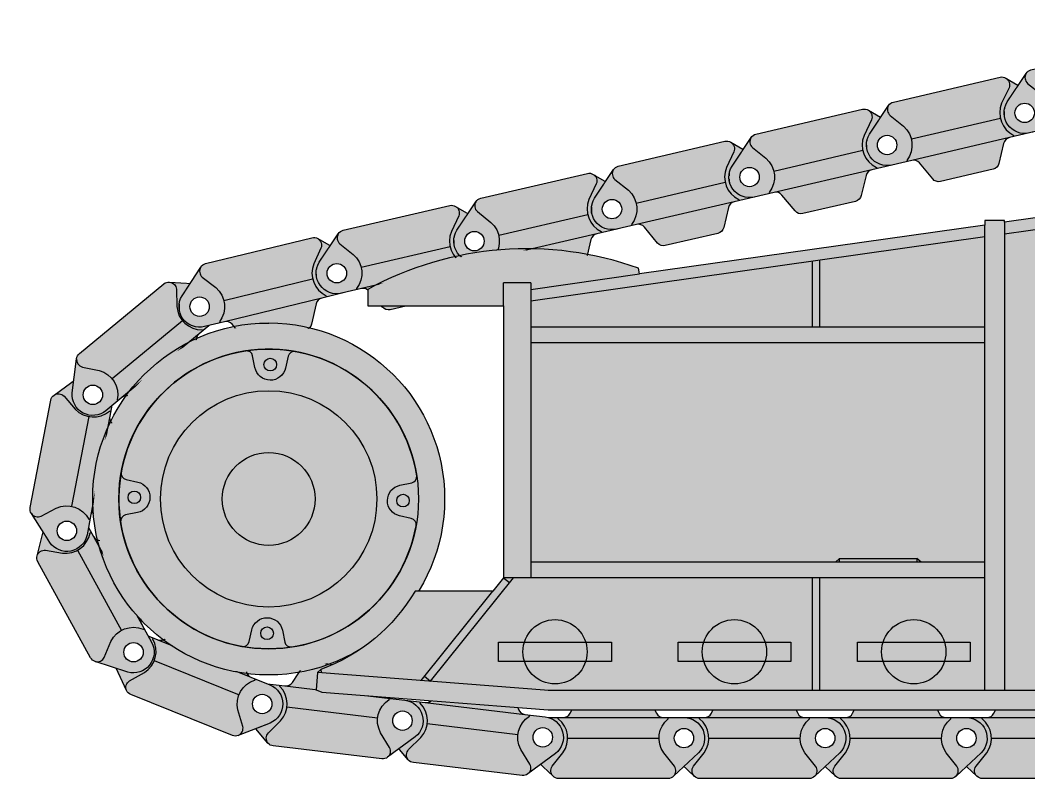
# Model space of a CAD drawing. Header units: millimetres. Extents: x 3847 to 29691, y 5505 to 44718.
# Drawn here: x 9057 to 11656, y 21401 to 23357 of the extents above; entities that cross this region are included whole.
import ezdxf
from ezdxf.enums import TextEntityAlignment as Align

# ---------------------------------------------------------------- set-up
doc = ezdxf.new("R2010")
doc.units = ezdxf.units.MM
doc.set_wipeout_variables(frame=1)
doc.layers.add('Техника. Кран Liebherr LR 1750', color=251, linetype='Continuous', lineweight=30)
doc.layers.add('Техника. Кран Liebherr LR 1750. Штриховка', color=7, linetype='Continuous', lineweight=15, true_color=0xefd96b)
doc.styles.get("Standard").update_dxf_attribs({"font": ''})
doc.styles.get('Standard').set_extended_font_data('Mipgost')

# ---------------------------------------------------------------- blocks, each defined once
blk = doc.blocks.new('*U45')
at = {"color": 0, "linetype": 'ByBlock', "lineweight": -2, "transparency": 16777216}
blk.add_lwpolyline([(36.06151766101175, -64.29682594849146, 0.4019116355966461), (23.67822988033004, -45.59325438959058), (-6.444773189228727, -38.8043782391178, -0.8096579328713588), (-5.494999160746374, 39.83836685934511), (24.78317353688544, 45.89777371214586, 0.4019116355968609), (37.61455234523237, 64.29682594847691)], format="xyb", dxfattribs=at)
blk.add_circle((2.394390118854062, 0.4159783501381753), 16.27683591378445, dxfattribs=at)
blk = doc.blocks.new('*U46')
at = {"color": 0, "linetype": 'ByBlock', "lineweight": -2, "transparency": 16777216}
for p, rotation in [((23456.41360836954, -65877.99653433543), 90.00000000000004), ((23108.17985305038, -66217.04020019484), 180), ((23447.2235189098, -66565.27395551399), 270.0000000000001)]:
    blk.add_blockref('*U45', p, dxfattribs=dict(at, rotation=rotation))
blk.add_blockref('*U45', (23795.45727422896, -66226.23028965457), dxfattribs=at)
blk = doc.blocks.new('BLOCK-20200617.080047')
at = {"color": 0, "linetype": 'ByBlock', "lineweight": -2, "transparency": 16777216}
blk.add_wipeout([(430.1501848197338, 143.00222731279462), (363.071639235875, 271.3997113105428), (258.9127754244215, 372.07928353899854), (128.31128413004808, 434.75859149851124), (-15.394572070785301, 453.036229972426), (-157.52818860959573, 425.04551322211466), (-283.573532939225, 353.6451186334085), (-380.657659409922, 246.12713147767988), (-438.86541653269177, 113.47230802472586), (-452.2520762589062, -30.771383400487707), (-419.45046597299773, -171.87240939693152), (-343.81059712267626, -295.42019535404154), (-233.0575302870784, -388.7968699634282), (-98.5024187460059, -442.46592187202157), (46.11269373861796, -450.9461586409622), (186.01834072558367, -413.37149808685666), (306.9260310426463, -333.57942080602015), (396.4875249799909, -219.71905027127832), (445.55595360804483, -83.41888707779094), (453.29771510219575, -2.2737367544323206e-13)], dxfattribs=at)
at = {"layer": 'Техника. Кран Liebherr LR 1750. Штриховка', "transparency": 16777216}
h = blk.add_hatch(color=256, dxfattribs=at)
h.dxf.hatch_style = 1
edge = h.paths.add_edge_path()
edge.add_arc((0, 0), 453.2977151021957, 0, 360)
at = {"color": 0, "linetype": 'ByBlock', "lineweight": -2, "transparency": 16777216}
for radius in [453.2977151021957, 385.8994081084825, 278.7118097603411, 119.4377076164287]:
    blk.add_circle((0, 0), radius, dxfattribs=at)
blk.add_arc((0, 0), 385.8994081084825, 8.899869962988475, 349.7162669038361, dxfattribs=at)
blk.add_blockref('*U46', (-23451.81856363967, 66221.6352449247), dxfattribs=at)
blk = doc.blocks.new('BLOCK-20160731.203409')
at = {"color": 0, "linetype": 'ByBlock', "lineweight": -2, "transparency": 16777216}
blk.add_wipeout([(-26.81729373172675, -98.16424371869653), (-26.81729373172675, -98.16424371869653), (-29.84540217831818, -100.64241866354496), (-33.29807445985898, -102.4835720894771), (-37.04315271003907, -103.61723020446152), (-40.937286645232234, -104.00000000000364), (-323.0627133547714, -104.00000000000364), (-323.0627133547714, -104.00000000000364), (-326.95684728996275, -103.61723020446152), (-330.7019255401392, -102.4835720894771), (-334.15459782168546, -100.64241866354496), (-337.18270626827143, -98.16424371869653), (-337.18270626827143, -98.16424371869653), (-401.4953066200542, -37.72233970108573), (-401.4953066200542, -37.72233970108573), (-415.3786743631463, -13.557707591207873), (-415.1145754399331, 14.309972553623084), (-400.77573128123186, 38.20714588203555), (-376.31043993643834, 51.55356354033211), (-364, 53), (-311.1719677794863, 53), (-311.1719677794863, 53), (-305.7065446084016, 53.76125914824297), (-300.65718177611416, 55.98708504390015), (-296.4082666475297, 59.50803465442368), (-293.28325177379884, 64.0560724696661), (-269.42365018349665, 111.77757238234335), (-269.42365018349665, 111.77757238234335), (-266.2986353097658, 116.32561019758577), (-262.0497201811813, 119.84655980810567), (-257.0003573488975, 122.07238570376285), (-251.5349341778092, 122.83364485200946), (-251.5349341778092, 122.83364485200946), (-112.46506582219445, 122.83364485200946), (-112.46506582219445, 122.83364485200946), (-106.99964265111339, 122.07238570376285), (-101.95027981883322, 119.84655980810567), (-97.70136469023419, 116.32561019758577), (-94.5763498165179, 111.77757238234335), (-70.71674822619752, 64.0560724696661), (-70.71674822619752, 64.0560724696661), (-67.59173335248124, 59.50803465442368), (-63.34281822388584, 55.98708504390015), (-58.29345539159658, 53.76125914824297), (-52.82803222051734, 53), (-52.828032220511886, 53), (1.8189894035458565e-12, 53), (1.8189894035458565e-12, 53), (26.892591924917724, 45.68796577853209), (46.380126157229824, 25.765281360007066), (53.096577894300935, -1.2822068959940225), (45.19252656924073, -28.006789540948375), (37.49530662005236, -37.72233970108573)], dxfattribs=at)
at = {"layer": 'Техника. Кран Liebherr LR 1750. Штриховка', "true_color": 0x848484, "transparency": 16777216}
h = blk.add_hatch(color=252, dxfattribs=at)
h.dxf.hatch_style = 1
h.paths.add_polyline_path([(-251.5349341778025, 122.8336448520131, 0.2840842450761136), (-269.4236501834908, 111.7775723823476), (-293.283251773805, 64.0560724696647, -0.2840842450761139), (-311.1719677794921, 53), (-52.82803222050916, 53, -0.2840842450760974), (-70.71674822619917, 64.05607246966578), (-94.57634981651756, 111.7775723823499, 0.2840842450760973), (-112.4650658222034, 122.8336448520131)])
at = {"layer": 'Техника. Кран Liebherr LR 1750. Штриховка', "true_color": 0xadadad, "transparency": 16777216}
h = blk.add_hatch(color=253, dxfattribs=at)
h.dxf.hatch_style = 1
h.paths.add_polyline_path([(-323.7278308949608, 50.05300627576071), (-323.7278308949608, 52.99999999999999), (-363.9999999999998, 53, 0.6687445345953115), (-401.4953066200572, -37.72233970108267), (-337.1827062683314, -98.16424371863675, -0.367809526498236), (-339.3071593415442, -72.33303918826267), (-311.7511386987499, -37.63530063368678, 0.3985939257828174)])
h.paths.add_polyline_path([(-389.0137078619882, 0, -1), (-338.9862921380118, 0, -1)], flags=16)
h.paths.add_polyline_path([(-52.24886130125026, -37.63530063368652), (-24.69284065845545, -72.33303918826309, -0.3678095264994317), (-26.81729373172863, -98.1642437186966), (37.49530662005822, -37.72233970108175, 0.6687445345953139), (1.70530256582424e-12, 53.00000000000001), (-40.27216910503921, 53), (-40.27216910503921, 50.05300627576072, 0.398593925782816)])
h.paths.add_polyline_path([(25.01370786198822, 0, -1), (-25.01370786198822, 0, -1)], flags=16)
h.paths.add_polyline_path([(-64.32827730017382, -0.1095261162845418, -0.2273840815367207), (-40.27216910503921, 50.05300627576069), (-40.27216910503921, 53), (-52.82803222051371, 53), (-311.1719677794899, 53), (-323.7278308949608, 53), (-323.7278308949608, 50.05300627576071, -0.2273840815367207), (-299.6717226998262, -0.1095261162845418)])
at = {"layer": 'Техника. Кран Liebherr LR 1750. Штриховка', "transparency": 16777216}
h = blk.add_hatch(color=256, dxfattribs=at)
h.dxf.hatch_style = 1
h.set_gradient(color1=(91, 91, 91), color2=(173, 173, 173), rotation=90.00000000000003, tint=1)
h.paths.add_polyline_path([(-299.6717226998262, -0.1095261162845418, -0.1569819552576409), (-311.7511386987499, -37.63530063368679), (-339.3071593415445, -72.33303918826309, 0.3678095264994306), (-337.1827062682714, -98.16424371869654, 0.1985057979442292), (-323.0627133547706, -104), (-40.93728664523124, -104, 0.1985057979442052), (-26.81729373172857, -98.16424371869654, 0.3678095264994377), (-24.69284065845579, -72.33303918826266), (-52.24886130124992, -37.635300633687, -0.156981955257642), (-64.3282773001738, -0.1095261162845418)])
at = {"color": 0, "linetype": 'ByBlock', "lineweight": -2, "transparency": 16777216}
for p, q in [((-311.1719677794899, 53), (-52.82803222051007, 53)), ((-299.6717226998262, -0.1095261162845418), (-64.3282773001738, -0.1095261162845418))]:
    blk.add_line(p, q, dxfattribs=at)
blk.add_lwpolyline([(37.49530662005782, -37.72233970108209), (-26.81729373172857, -98.16424371869654, -0.1985057979441708), (-40.9372866452286, -104), (-323.0627133547714, -104, -0.1985057979441708), (-337.1827062682678, -98.16424371869654), (-401.4953066200578, -37.72233970108209, -0.6687445345953043), (-364, 53), (-311.1719677794863, 53, 0.2840842450761122), (-293.2832517738025, 64.05607246966974), (-269.423650183493, 111.7775723823434, -0.2840842450761374), (-251.5349341778056, 122.8336448520131), (-112.4650658221981, 122.8336448520131, -0.2840842450761255), (-94.57634981651427, 111.7775723823434), (-70.71674822620116, 64.05607246966974, 0.2840842450760958), (-52.82803222051371, 53), (3.637978807091713e-12, 53, -0.6687445345953041)], format="xyb", close=True, dxfattribs=at)
for points in [[(-337.1827062682714, -98.16424371869654, -0.3678095264994357), (-339.3071593415443, -72.33303918826279), (-311.7511386987499, -37.63530063368671, 0.3985939257828169), (-323.7278308949608, 50.05300627576071), (-323.7278308949608, 53)], [(-26.81729373172857, -98.16424371869654, 0.3678095264994357), (-24.69284065845568, -72.33303918826279), (-52.24886130125014, -37.63530063368671, -0.3985939257828169), (-40.27216910503921, 50.05300627576071), (-40.27216910503921, 53)]]:
    blk.add_lwpolyline(points, format="xyb", dxfattribs=at)
for centre in [(-364, 0), (0, 0)]:
    blk.add_circle(centre, 25.01370786198822, dxfattribs=at)
blk = doc.blocks.new('BLOCK-20200617.075124')
at = {"color": 0, "linetype": 'ByBlock', "lineweight": -2, "transparency": 16777216}
blk.add_lwpolyline([(-145.2245374010672, 24.83814204558439), (145.2245374010708, 24.83814204558439), (145.2245374010708, -24.83814204556984), (-145.2245374010672, -24.83814204556984)], close=True, dxfattribs=at)
blk.add_circle((3.637978807091713e-12, 0), 82.7458514712981, dxfattribs=at)
blk = doc.blocks.new('*U48')
at = {"color": 0, "linetype": 'ByBlock', "lineweight": -2, "transparency": 16777216}
blk.add_blockref('BLOCK-20200617.075124', (0, 0), dxfattribs=at)
blk = doc.blocks.new('*U49')
at = {"color": 0, "linetype": 'ByBlock', "lineweight": -2, "transparency": 16777216}
for p in [(0, 0), (462, 0), (924, 0), (1386, 0), (1848, 0), (2310, 0), (2772, 0)]:
    blk.add_blockref('*U48', p, dxfattribs=at)
blk = doc.blocks.new('BLOCK-20200617.103316')
at = {"color": 0, "linetype": 'ByBlock', "lineweight": -2, "transparency": 16777216}
blk.add_wipeout([(1159.4028299238416, 877.9999999999554), (1159.4028299238416, 877.9999999999554), (1159.4028299238416, 877.9999999999554), (1159.4028299238416, 877.9999999999418), (-1836.5971700761297, 877.9999999999554), (-2298.5971700762166, 877.9999999999554), (-2298.5971700762166, 877.9999999999554), (-2326.7375417884405, 875.1426975083805), (-2353.7292627262873, 866.6874211412896), (-2378.4705684399573, 852.9793035019784), (-2399.9515532943187, 834.5778908573702), (-2684.732153831516, 535.7127793530672), (-2680.303764027412, 503.7571046603116), (-3713.5971700762166, 357.4745941397696), (-3713.5971700762166, 362.4745941397696), (-3763.5971700762166, 362.4745941397696), (-3763.5971700762166, 350.3961346400474), (-4653.597170076217, 224.39955554554672), (-4655.699742737379, 239.25146411407331), (-4655.699742737379, 239.25146411407331), (-4830.578774819918, 281.7001237060658), (-5010.467941073494, 286.6450633291752), (-5187.414847739814, 253.86768111973925), (-5353.597170076217, 184.81697289626845), (-5353.597170076217, 184.81697289626845), (-5353.597170076217, 141.99999999995543), (-5003.597170076216, 141.99999999995543), (-5003.597170076216, -558.0000000000437), (-5031.057426164916, -592.1566935116562), (-5231.304722000618, -592.1566935028832), (-5231.304722000618, -592.1566935028832), (-5278.036942218493, -657.753582724471), (-5335.3452524197455, -714.3451886737503), (-5401.525040019552, -760.2482168449515), (-5474.607813914133, -794.0973001695393), (-5474.607813914132, -794.0973001695393), (-5482.913368553359, -801.6244002469039), (-5486.402829923725, -846.488903580248), (-5471.835713409353, -852.6370021852345), (-4888.597170076217, -898.0000000000437), (4211.402829923783, -898.0000000000437), (5021.222823243827, -849.100969436724), (5021.222823243827, -849.100969436724), (5169.195875827363, -816.9682162532872), (5300.531709228678, -741.6061768513509), (5402.9403993077585, -630.0669536412006), (5466.838917581404, -492.7879768076373), (5486.247875775254, -342.61530798981767), (5459.351054981938, -193.60155309031325), (5388.665360745032, -59.690871110556145), (5280.8053002973065, 46.58586895165081), (5145.86402130692, 115.2836807252188), (5090.2857900913805, 130.022845017068), (4497.890261104155, 254.09951846046897), (4497.890261104155, 254.09951846046897), (4406.019899982324, 268.9167606707588), (4313.169960994797, 275.12987175834587), (4220.144498050706, 272.68504795865465), (4127.74908504643, 261.6034607463798), (4127.74908504643, 261.6034607463798), (4013.867998216271, 242.53392851886747), (3993.5114623283725, 230.2115732954553), (3076.402829923783, 357.3036956227579), (3076.402829923783, 366.46106971676636), (3046.4028299237834, 366.46106971676636), (3046.4028299237834, 361.46106971676545), (2003.4197931431472, 505.99675830619617), (2007.5378136791398, 535.7127793530672), (1722.7572131416678, 834.577890857704), (1722.7572131416678, 834.577890857704), (1701.2762282873334, 852.979303502213), (1676.534922573711, 866.6874211414361), (1649.5432016359273, 875.1426975084432), (1621.4028299237827, 877.9999999999554)], dxfattribs=at)
at = {"layer": 'Техника. Кран Liebherr LR 1750. Штриховка', "transparency": 16777216}
h = blk.add_hatch(color=256, dxfattribs=at)
h.dxf.hatch_style = 1
edge = h.paths.add_edge_path()
edge.add_line((1159.402829923842, 877.9999999999418), (-1836.597170076129, 877.9999999999563))
edge.add_line((-1836.597170076129, 877.9999999999563), (-2298.597170076217, 877.9999999999563))
edge.add_arc((-2298.597170075974, 737.9999999995233), 140.000000000433, 90.00000000009919, 136.3823907616716)
edge.add_line((-2399.951553294319, 834.5778908573702), (-2684.732153831515, 535.7127793530672))
edge.add_line((-2684.732153831515, 535.7127793530672), (-2680.303764027412, 503.7571046603116))
edge.add_line((-2680.303764027412, 503.7571046603116), (-3713.597170076217, 357.4745941397705))
edge.add_line((-3713.597170076217, 357.4745941397705), (-3713.597170076217, 362.4745941397705))
edge.add_line((-3713.597170076217, 362.4745941397705), (-3763.597170076217, 362.4745941397705))
edge.add_line((-3763.597170076217, 362.4745941397705), (-3763.597170076217, 350.3961346400465))
edge.add_line((-3763.597170076217, 350.3961346400465), (-4653.597170076217, 224.3995555455476))
edge.add_line((-4653.597170076217, 224.3995555455476), (-4655.699742737379, 239.2514641140733))
edge.add_arc((-4943.911802112052, -566.6624098488354), 855.8991549329239, 70.32186205716623, 118.5979727505583)
edge.add_line((-5353.597170076217, 184.8169728962675), (-5353.597170076217, 141.9999999999563))
edge.add_line((-5353.597170076217, 141.9999999999563), (-5003.597170076217, 141.9999999999563))
edge.add_line((-5003.597170076217, 141.9999999999563), (-5003.597170076217, -558.0000000000437))
edge.add_line((-5003.597170076217, -558.0000000000437), (-5031.057426164916, -592.1566935116571))
edge.add_line((-5031.057426164916, -592.1566935116571), (-5231.304722000619, -592.1566935028823))
edge.add_arc((-5633.600341714402, -354.999999995991), 466.995784687633, 289.9047903926018, 329.48028829900414, ccw=False)
edge.add_line((-5474.607813914132, -794.0973001695384), (-5482.91336855336, -801.624400246903))
edge.add_line((-5482.91336855336, -801.624400246903), (-5486.402829923725, -846.488903580248))
edge.add_line((-5486.402829923725, -846.488903580248), (-5471.835713409353, -852.6370021852345))
edge.add_line((-5471.835713409353, -852.6370021852345), (-4888.597170076217, -898.0000000000437))
edge.add_line((-4888.597170076217, -898.0000000000437), (4211.402829923783, -898.0000000000437))
edge.add_line((4211.402829923783, -898.0000000000437), (5021.222823243828, -849.100969436724))
edge.add_arc((4991.402829923775, -354.9999999999789), 494.9999999999387, 273.4537270500601, 438.4768672302654)
edge.add_line((5090.28579009138, 130.0228450170689), (4497.890261104156, 254.099518460469))
edge.add_arc((4292.900936153485, -724.6646904136862), 999.9999999583914, 78.17112585717327, 99.50605591916721)
edge.add_line((4127.749085046431, 261.6034607463807), (4013.867998216272, 242.5339285188675))
edge.add_line((4013.867998216272, 242.5339285188675), (3993.511462328373, 230.2115732954553))
edge.add_line((3993.511462328373, 230.2115732954553), (3076.402829923783, 357.3036956227588))
edge.add_line((3076.402829923783, 357.3036956227588), (3076.402829923783, 366.4610697167664))
edge.add_line((3076.402829923783, 366.4610697167664), (3046.402829923783, 366.4610697167664))
edge.add_line((3046.402829923783, 366.4610697167664), (3046.402829923783, 361.4610697167664))
edge.add_line((3046.402829923783, 361.4610697167664), (2003.419793143148, 505.9967583061953))
edge.add_line((2003.419793143148, 505.9967583061953), (2007.537813679141, 535.7127793530672))
edge.add_line((2007.537813679141, 535.7127793530672), (1722.757213141667, 834.5778908577049))
edge.add_arc((1621.402829923823, 737.9999999999454), 140.0000000000109, 43.61760923844358, 90.000000000016)
edge.add_line((1621.402829923783, 877.9999999999563), (1159.402829923842, 877.9999999999563))
at = {"color": 0, "linetype": 'ByBlock', "lineweight": -2, "ltscale": 20, "transparency": 16777216}
for p, q in [((-1913.597170077148, 581.9999999694555), (-3713.597170076217, 327.1754579804692)), ((-3763.597170076217, -848.0000000000437), (-3763.597170076217, 350.3961346400465)), ((-3713.597170076217, 357.4745941397705), (-3713.597170076217, -848.0000000000437)), ((-3763.597170076217, 320.0969984808617), (-4933.597170076217, 154.4610461878619)), ((-4188.597170076129, 86.99999999995634), (-4188.597170076129, 259.930092733397)), ((-4208.597170076129, 257.0987089334667), (-4208.597170076129, 86.99999999995634)), ((-4933.597170076217, 201.9999999999563), (-5003.597170076217, 201.9999999999563)), ((-4933.597170076217, 201.9999999999563), (-4933.597170076217, -558.0000000000437)), ((-3763.597170076217, 86.99999999995634), (-4933.597170076217, 86.99999999995634)), ((-3763.597170076217, 46.99999999995634), (-4933.597170076217, 46.99999999995634)), ((-3763.597170076217, -518.0000000000437), (-4933.597170076217, -518.0000000000437)), ((-4148.214372190414, -518.0000000000437), (-4138.597170075023, -508.0000000000437)), ((-4138.597170075023, -508.0000000000437), (-3938.597170075052, -508.0000000000437)), ((-4138.597170075023, -518.0000000000437), (-4138.597170075023, -508.0000000000437)), ((-3927.950287194428, -518.0000000000437), (-3938.597170075052, -508.0000000000437)), ((-3938.597170075052, -508.0000000000437), (-3938.597170075052, -518.0000000000437)), ((-5191.988334239926, -824.251902915843), (-4977.935254550015, -558.0000000000437)), ((-3763.597170076217, -558.0000000000437), (-5003.597170076217, -558.0000000000437)), ((-5003.597170076217, -558.0000000000437), (-4988.009869136324, -570.5314025315311)), ((-4208.597170076129, -558.0000000000437), (-4208.597170076129, -848.0000000000437)), ((-4188.597170076129, -848.0000000000437), (-4188.597170076129, -558.0000000000437)), ((-5216.140056934819, -822.3734355950292), (-5031.057426164974, -592.1566935116571)), ((-4886.655657442723, -848.0000000000437), (-5482.91336855336, -801.624400246903)), ((-5471.491119678016, -802.5127973818308), (-5474.607813914132, -794.0973001695384)), ((-5207.575635179819, -811.7205003842391), (-5191.988334239926, -824.251902915843)), ((4209.894638608443, -848.0000000000437), (-4888.597170076217, -848.0000000000437))]:
    blk.add_line(p, q, dxfattribs=at)
blk.add_lwpolyline([(-2680.303764027412, 503.7571046603116), (-3713.597170076217, 357.4745941397705), (-3713.597170076217, 362.4745941397705), (-3763.597170076217, 362.4745941397705), (-3763.597170076217, 350.3961346400465), (-4653.597170076217, 224.3995555455476), (-4655.699742737379, 239.2514641140733, 0.2138160764068236), (-5353.597170076217, 184.8169728962675), (-5353.597170076217, 141.9999999999563), (-5003.597170076217, 141.9999999999563), (-5003.597170076217, -558.0000000000437), (-5031.057426164916, -592.1566935116571), (-5231.304722000619, -592.1566935028823, -0.1744177739022118), (-5474.607813914132, -794.0973001695384), (-5482.91336855336, -801.624400246903), (-5486.402829923725, -846.488903580248), (-5471.835713409353, -852.6370021852345), (-4888.597170076217, -898.0000000000437), (4211.402829923783, -898.0000000000437)], format="xyb", dxfattribs=at)
blk.add_lwpolyline([(-4933.597170076217, 184.7601823470468), (-4653.597170076195, 224.399555545373)], dxfattribs=at)
at = {"color": 0, "linetype": 'ByBlock', "lineweight": -2, "transparency": 16777216}
blk.add_lwpolyline([(-5003.597170076217, 141.9999999999563), (-5003.597170076217, 201.9999999999563)], dxfattribs=at)
blk.add_blockref('*U49', (-4870.950946667748, -748.5614195562812), dxfattribs=at)
blk = doc.blocks.new('BLOCK-20150606.23573758')
at = {"transparency": 16777216}
blk.add_blockref('BLOCK-20160731.203409', (-3108.706223408466, 104), dxfattribs=at)
blk.add_blockref('BLOCK-20160731.203409', (-3472.566223408467, 104), dxfattribs=at)
blk.add_blockref('BLOCK-20160731.203409', (-3836.426223408467, 104), dxfattribs=at)
blk.add_blockref('BLOCK-20160731.203409', (-4200.286223408468, 104), dxfattribs=at)
at = {"transparency": 16777216, "rotation": 353.229896160098}
blk.add_blockref('BLOCK-20160731.203409', (-4564.046691558498, 106.2004593971506), dxfattribs=at)
blk.add_blockref('BLOCK-20160731.203409', (-4925.369552000113, 149.0943997883878), dxfattribs=at)
at = {"transparency": 16777216, "rotation": 338.0910807977112}
blk.add_blockref('BLOCK-20160731.203409', (-5286.692412441735, 191.9883401796396), dxfattribs=at)
at = {"transparency": 16777216, "rotation": 298.7838719858455}
blk.add_blockref('BLOCK-20160731.203409', (-5618.117113452601, 325.2801496717293), dxfattribs=at)
at = {"transparency": 16777216, "rotation": 259.1719912282354}
blk.add_blockref('BLOCK-20160731.203409', (-5789.849789479922, 637.869120914198), dxfattribs=at)
at = {"transparency": 16777216, "rotation": 219.5601104706261}
blk.add_blockref('BLOCK-20160731.203409', (-5722.847740944628, 988.175704423571), dxfattribs=at)
at = {"transparency": 16777216, "rotation": 193.6727815257075}
blk.add_blockref('BLOCK-20160731.203409', (-5447.880847773384, 1215.325841156286), dxfattribs=at)
at = {"transparency": 16777216, "rotation": 193.1172002582335}
blk.add_blockref('BLOCK-20160731.203409', (-5094.447857972082, 1301.305660944025), dxfattribs=at)
blk.add_blockref('BLOCK-20160731.203409', (-4740.081735877699, 1383.881390500537), dxfattribs=at)
at = {"color": 0, "linetype": 'ByBlock', "lineweight": -2, "transparency": 16777216}
blk.add_blockref('BLOCK-20200617.080047', (-5269.999999999942, 720), dxfattribs=at)
at = {"transparency": 16777216, "rotation": 193.1172002582335}
blk.add_blockref('BLOCK-20160731.203409', (-4385.715613783323, 1466.457120057064), dxfattribs=at)
blk.add_blockref('BLOCK-20160731.203409', (-4031.349491688939, 1549.032849613577), dxfattribs=at)
blk.add_blockref('BLOCK-20160731.203409', (-3676.983369594564, 1631.608579170104), dxfattribs=at)
blk.add_blockref('BLOCK-20160731.203409', (-3322.61724750018, 1714.184308726617), dxfattribs=at)
at = {"color": 0, "linetype": 'ByBlock', "lineweight": -2, "transparency": 16777216}
blk.add_blockref('BLOCK-20200617.103316', (338.5971700762166, 1075.000000000044), dxfattribs=at)
blk = doc.blocks.new('*U144')
at = {"color": 0, "linetype": 'ByBlock', "lineweight": -2, "ltscale": 20, "transparency": 16777216}
blk.add_blockref('BLOCK-20150606.23573758', (0, 0), dxfattribs=at)
at = {"layer": 'Defpoints', "color": 250, "linetype": 'ByBlock', "lineweight": -2}
blk.add_attdef('МАРКА', text='', height=250, dxfattribs=at).set_placement((-5007.652150567136, 2984.137492501528), align=Align.MIDDLE_CENTER)

msp = doc.modelspace()

# ---------------------------------------------------------------- block references
at = {"layer": 'Техника. Кран Liebherr LR 1750'}
msp.add_blockref('*U144', (14967.56213264657, 21403.91128109325), dxfattribs=at)

doc.saveas('drawing.dxf')
